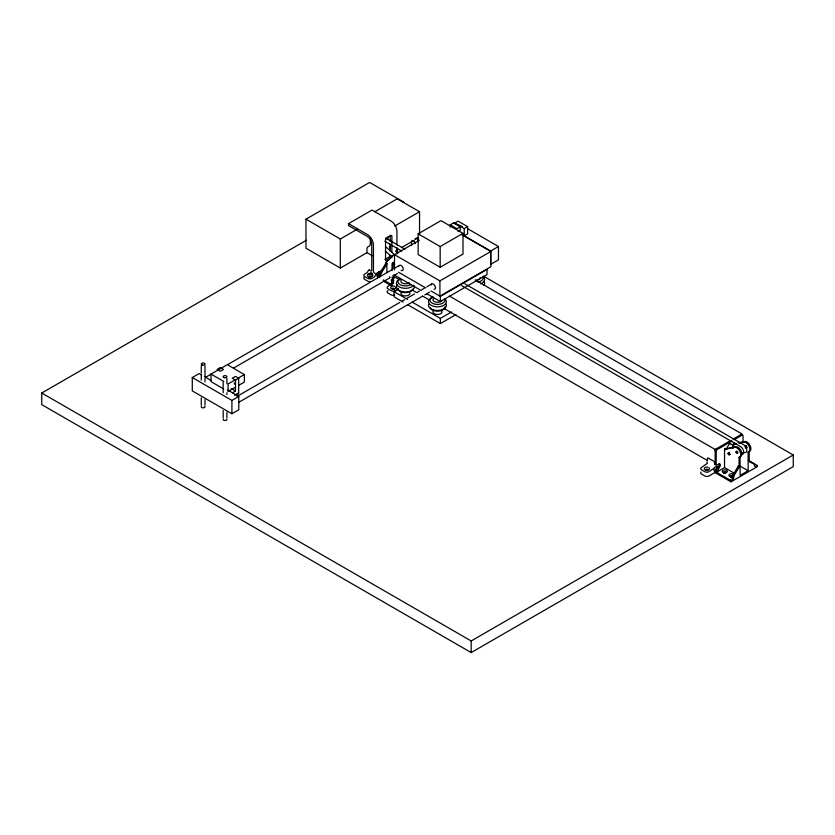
<?xml version="1.0" encoding="UTF-8"?>
<svg xmlns="http://www.w3.org/2000/svg" width="835" height="835" viewBox="0 0 835 835"><rect width="100%" height="100%" fill="white"/><g stroke="black" fill="none" stroke-linecap="round" stroke-linejoin="round"><path stroke-width="1.25" d="M236.816 396.093L238.674 392.878L238.674 378.234L235.47 376.387L232.307 378.224L235.501 380.061L238.674 378.234M726.513 448.708L728.871 444.627A1.513 0.877 -60 0 1 730.385 443.75M377.775 277.909L377.775 276.688A2.693 1.555 -60 0 1 377.41 273.369A2.693 1.555 -60 0 1 380.426 272.293L385.332 264.173A2.244 1.294 -60 0 0 385.833 262.545L392.262 255.823A4.749 2.735 60 0 1 394.402 255.489M381.48 272.909L386.386 264.789A2.244 1.294 -60 0 0 386.887 263.161L386.887 272.648L380.666 276.239A2.693 1.555 -60 0 1 378.067 276.813A2.693 1.555 -60 0 1 378.923 273.348A2.693 1.555 -60 0 1 381.48 272.909L380.426 272.293M734.633 473.414L724.54 467.59L718.319 471.18A2.693 1.555 -60 0 1 715.72 471.754A2.693 1.555 -60 0 1 716.566 468.289A2.693 1.555 -60 0 1 719.133 467.851L719.843 466.671A2.244 1.294 -60 0 0 720.24 464.427A2.244 1.294 -60 0 0 718.758 464.124L717.317 464.959A1.513 0.877 -60 0 1 716.211 464.312L716.211 451.391A1.513 0.877 -60 0 1 717.317 449.46L731.909 441.037M731.773 478.946A2.693 1.555 -60 0 0 732.598 475.616L737.493 467.496A2.244 1.294 -60 0 0 738.004 465.867M717.672 467.287A2.693 1.555 -60 0 0 714.666 467.777A2.693 1.555 -60 0 0 714.917 471.305L714.896 472.547L731.001 481.837L730.969 480.605A2.693 1.555 -60 0 0 733.224 479.008A2.693 1.555 -60 0 0 733.652 476.232L738.558 468.111A2.244 1.294 -60 0 0 739.058 466.483L739.058 457.361A5.532 3.194 60 0 0 740.113 451.704A5.532 3.194 60 0 0 734.685 447.351L726.774 448.948A5.532 3.194 60 0 0 725.636 449.606L724.54 448.98L724.54 467.59M707.266 463.446L701.598 467.402A2.985 1.722 0 0 0 701.598 469.844L704.771 471.681A2.985 1.722 0 0 0 708.998 471.681L714.478 467.944M393.462 282.616L387.983 286.342A2.985 1.722 0 0 0 387.983 288.785L391.156 290.611A2.985 1.722 0 0 0 395.383 290.611L398.368 288.889M368.339 274.016L368.339 274.016A2.797 1.618 0 0 1 371.951 274.193A2.797 1.618 0 0 1 372.253 276.27L372.452 273.233M367.118 252.577L340.315 268.056L305.965 248.225L305.965 219.188L369.634 182.427L403.973 202.258M483.298 276.051L793.25 455.002L793.25 466.629L471.18 652.573L41.75 404.641L41.75 393.024L306.393 240.24M369.446 270.154L370.709 270.874A1.493 0.866 60 0 0 371.763 270.269L371.763 243.872A5.981 3.455 60 0 0 367.536 236.555L348.519 225.575L348.519 223.634L372.024 210.055L391.041 221.045A8.35 4.822 60 0 1 396.949 231.264L396.949 245.093M374.717 211.787L397.199 198.813L419.546 211.714L419.546 234.656M305.965 219.188L340.315 239.008L357.067 229.333M394.819 225.982L419.546 211.714M418.137 233.821L440.964 220.638L462.997 233.362L462.997 254.09L440.17 267.273L418.137 254.55L418.137 233.821L440.17 246.544L462.997 233.362M395.947 250.834L398.191 249.54M401.562 247.588L413.93 240.449M384.925 259.455L389.152 257.013A1.493 0.866 -60 0 0 390.206 255.186M394.485 269.903L394.485 254.654L418.846 240.595M450.201 227.162L450.201 224.824L453.488 222.924L462.256 226.421M385.833 262.545L393.316 255.207A4.749 2.735 60 0 1 395.456 254.873M227.788 390.081L238.789 396.437L238.789 409.787L231.911 413.763L192.28 390.884L192.28 377.535L199.168 373.558L201.371 374.832M369.08 270.018L368.099 270.926A2.985 1.722 -60 0 1 366.273 273.202L364.686 274.11A2.985 1.722 0 0 0 364.686 276.552L367.859 278.389A2.985 1.722 0 0 0 372.086 278.389L373.673 277.47A2.985 1.722 -60 0 0 375.781 273.807L382.336 270.029M458.039 231.587L460.221 230.324L460.221 226.817L456.943 228.717L450.201 224.824M223.811 389.026L211.015 381.637L211.015 374.08L227.287 364.686L244.352 374.529L244.352 382.096L238.925 385.227M206.151 377.023L211.046 374.195M228.164 364.31L370.03 282.407M377.618 278.003L372.086 281.197A2.985 1.722 0 0 1 367.859 281.197L364.686 279.37A2.985 1.722 0 0 1 364.321 277.178M378.829 277.303L377.775 276.688M387.158 272.523L392.043 269.695M394.496 268.286L399.38 265.457M464.229 228.581L467.61 226.629L467.61 233.831L464.229 235.783L464.229 228.581L454.72 223.091L458.102 221.139L467.61 226.629M233.57 368.089L382.774 281.948M385.217 280.539L390.112 277.711M395.007 274.892L397.45 273.473M234.583 380.175L228.08 383.933L228.08 391.49L234.583 387.732M237.839 378.297L244.352 374.529M403.086 302.061L394.047 296.842L394.047 291.655L398.493 289.087M232.474 392.794L235.501 391.051L235.501 380.061M234.541 395.268L238.674 392.878M238.382 395.633L399.819 302.427M402.261 301.017L404.704 299.598M407.156 298.189L414.494 293.951M416.936 292.542L419.379 291.123M421.832 289.714L424.274 288.305M426.716 286.896L431.611 284.067M192.28 377.535L231.911 400.414L238.789 396.437M490.646 251.032L498.464 246.513L498.464 259.862L490.646 264.371L490.646 251.032L462.026 234.51M439.92 280.884L490.844 251.492L490.844 266.741L439.92 296.143L439.92 280.884L394.485 254.654M238.893 402.23L422.343 296.321M424.785 294.912L429.681 292.083M431.058 291.018L440.369 296.394L487.035 269.454L487.035 274.632L440.369 301.581L426.81 293.753M412.125 302.093L440.369 318.396L451.484 311.987M407.605 304.671L440.369 323.583L455.92 314.607M449.387 296.049L715.157 449.491L730.855 440.431M733.047 439.158L741.991 434.002L475.105 279.913M734.153 439.742L742.012 435.202A1.513 0.877 -60 0 1 743.046 435.891L743.046 442.352M724.54 448.98L725.594 448.364L726.69 449A5.532 3.194 60 0 1 727.838 448.343L735.739 446.746A5.532 3.194 60 0 1 741.167 451.088A5.532 3.194 60 0 1 740.113 456.745L740.113 475.355L748.129 470.731L748.129 452.121A5.532 3.194 60 0 0 749.183 446.464A5.532 3.194 60 0 0 743.755 442.112L739.236 443.03M733.61 447.8L733.61 443.74L734.664 443.124L735.76 443.761A5.532 3.194 60.1 0 1 736 443.521M725.636 449.606L726.69 449M733.61 443.74L734.706 444.366L735.76 443.761M739.058 457.361L740.113 456.745M748.129 452.121L749.183 451.505A5.532 3.194 60 0 0 750.237 445.848A5.532 3.194 60 0 0 744.82 441.506L738.036 442.874M715.72 472.067L708.998 475.95A2.985 1.722 0 0 1 704.771 475.95L701.598 474.113A2.985 1.722 0 0 1 701.056 472.109M731.001 481.837L757.241 466.692L757.241 465.471L748.337 460.325M41.75 393.024L471.18 640.956L793.25 455.002M368.204 274.068L371.272 272.554M393.139 262.294L393.097 262.315A1.513 0.877 -60 0 0 392.022 264.215L392.022 270.686M394.151 262.931L394.193 262.91A1.513 0.877 -60 0 0 393.087 264.831M740.895 453.405L745.446 452.486A4.488 2.588 60 0 0 746.709 449.105A4.488 2.588 60 0 0 743.672 444.763L464.792 283.764M715.23 464.208L714.52 462.861A1.43 0.845 61.8 0 0 714.249 461.849L714.228 461.797A1.534 0.918 61.8 0 0 714.05 461.525A1.649 0.981 61.7 0 0 713.727 461.191L708.226 458.008A1.649 0.992 61.7 0 0 708.007 457.977A1.534 0.918 61.7 0 0 707.715 458.029A1.43 0.856 61.5 0 0 707.36 458.728L707.652 459.918M394.517 286.196L393.901 286.092A2.62 1.513 0 0 0 390.665 287.438A2.62 1.513 0 0 0 393.483 289.067A2.62 1.513 0 0 0 395.8 287.198L395.592 286.812M708.143 467.256L707.516 467.162A2.62 1.513 0 0 0 704.281 468.508A2.62 1.513 0 0 0 707.099 470.126A2.62 1.513 0 0 0 709.426 468.258L709.218 467.882M394.496 276.917L399.767 279.882M748.63 461.066L754.59 464.135A2.693 1.555 -60 0 0 755.017 466.431A2.693 1.555 -60 0 0 757.241 465.46L757.168 465.429M754.59 464.135L749.694 461.682A2.244 1.294 -60 0 1 749.183 460.628L749.183 451.505M730.74 480.459L730.082 480.073M730.938 480.584L730.207 480.156M467.652 228.727L498.464 246.513M453.488 222.924L460.221 226.817M462.037 234.854L490.844 251.492M419.076 239.969L416.957 238.758A2.599 1.503 60 0 0 415.266 239.081M385.749 238.132L404.944 249.216M384.841 241.263L401.781 251.043M461.619 285.591L740.509 446.6A4.488 2.588 60 0 1 743.536 450.931A4.488 2.588 60 0 1 742.284 454.313M729.331 443.135L733.339 445.452L733.829 446.537M348.519 223.634L367.536 234.614A8.35 4.822 60 0 1 373.443 244.843L373.443 271.239A1.493 0.866 60 0 0 374.498 273.066L375.781 273.807M395.79 251.314L397.867 252.525A2.985 1.722 -60 0 0 397.888 252.89M739.236 465.586L748.129 470.731M372.347 255.76L366.972 252.661L366.972 248.632A1.493 0.866 -60 0 1 368.026 246.795L369.289 246.074A1.493 0.866 -60 0 0 370.343 244.237L370.343 239.134M398.566 272.262L425.683 287.918M394.047 274.84L421.164 290.496M412.229 290.089L416.728 292.699M422.364 295.945L429.117 299.848M443.761 308.303L707.276 460.44M719.133 467.851L718.079 467.235L718.789 466.055A2.244 1.294 -60 0 0 719.175 463.822M732.598 475.616L733.652 476.232M383.317 279.892L392.293 285.069M714.896 471.326L731.001 480.616M383.15 281.009L390.665 285.351M394.047 291.655L407.605 299.483M211.015 374.08L223.811 381.47M231.17 388.557L235.501 391.051M204.669 376.742L211.276 380.551M385.676 246.701L395.153 255.228M385.352 251.084L391.98 257.055M732.775 448.207L732.775 445.921A2.369 1.367 -60 0 0 732.285 444.836M715.157 449.491L715.157 464.991M707.068 461.609L707.068 462.673M471.18 640.956L471.18 652.573M440.369 296.394L440.369 301.581M440.369 318.396L440.369 323.583M440.17 246.544L440.17 267.273M411.519 245.448L411.519 241.816A2.693 1.555 60 0 1 413.241 240.626A2.693 1.555 60 0 1 415.287 243.58M396.949 247.609L396.949 253.892M393.087 263.547L393.087 268.713M393.087 275.164L393.087 279.047M391.886 252.41L391.886 236.201A1.493 0.866 -60 0 0 390.832 235.595L386.605 238.038A1.493 0.866 -60 0 0 385.54 239.864L385.54 259.81A1.493 0.866 -60 0 0 386.605 260.426L390.832 257.984A1.493 0.866 -60 0 0 391.886 256.157M390.206 235.24L390.206 241.472M390.206 243.966L390.206 251.439M340.315 239.008L340.315 268.056M231.911 400.414L231.911 413.763M226.922 378.505L226.922 383.849M226.922 392.742L226.922 394.527M226.922 412.313L226.922 417.657M223.185 382.044L223.185 387.388M223.185 389.162L223.185 392.721M223.185 410.517L223.185 417.636M205.003 365.834L205.003 376.512M205.003 378.297L205.003 381.845M205.003 399.641L205.003 404.985M201.266 365.855L201.266 372.974M201.266 374.758L201.266 380.092M201.266 397.888L201.266 405.006M234.238 382.827A1.117 0.647 60 0 1 234.228 384.11M226.734 418.961A1.868 1.075 0 0 1 225.012 420.506A1.868 1.075 0 0 1 223.404 418.919M204.659 406.154A1.868 1.075 0 0 1 204.356 407.584A1.868 1.075 0 0 1 201.851 407.553A1.868 1.075 0 0 1 201.652 406.113M483.914 281.197A8.966 5.177 0 0 1 483.914 285.309M483.068 276.656A8.966 5.177 0 0 1 480.762 283.858M482.985 277.136A7.473 4.311 0 0 1 477.996 282.157M446.245 304.264A8.966 5.177 0 0 1 437.467 310.495A8.966 5.177 0 0 1 428.689 304.264M444.94 306.821A7.473 4.311 0 0 1 438.302 311.152A7.473 4.311 0 0 1 430.171 307.781M445.692 299.608A8.966 5.177 0 0 1 441.298 306.341A8.966 5.177 0 0 1 429.493 304.023A8.966 5.177 0 0 1 433.114 297.135M444.617 298.867A7.473 4.311 0 0 1 440.556 304.044A7.473 4.311 0 0 1 431.121 302.395A7.473 4.311 0 0 1 432.728 296.78M414.181 285.747A8.966 5.177 0 0 1 404.495 291.958A8.966 5.177 0 0 1 397.178 284.756M412.74 289.181A7.473 4.311 0 0 1 405.476 292.667A7.473 4.311 0 0 1 398.107 289.265M413.628 285.205A8.966 5.177 0 0 1 399.704 287.146A8.966 5.177 0 0 1 400.32 278.88M411.112 284.391A7.473 4.311 0 0 1 400.341 284.777A7.473 4.311 0 0 1 400.122 278.556M441.224 310.411A4.509 2.599 0 0 1 440.4 313.824A4.509 2.599 0 0 1 434.43 313.772A4.509 2.599 0 0 1 433.783 310.349M409.578 292.354A4.509 2.599 0 0 1 405.319 295.934A4.509 2.599 0 0 1 401.291 292.271M480.198 277.585A4.509 2.599 0 0 1 477.119 280.101M476.681 280.174A4.509 2.599 0 0 1 476.232 280.216M441.903 300.172A4.509 2.599 0 0 1 435.776 302.113A4.509 2.599 0 0 1 433.709 298.262M409.16 282.627A4.509 2.599 0 0 1 403.295 283.493A4.509 2.599 0 0 1 401.228 280.205M399.067 266.041A2.985 1.722 60 0 1 401.51 265.77A2.985 1.722 60 0 1 403.19 269.381A2.985 1.722 60 0 1 401.092 270.363M431.434 284.338A2.985 1.722 60 0 1 434.91 285.831A2.985 1.722 60 0 1 434.023 289.234M431.225 285.006A2.985 1.722 60 0 1 431.298 284.651M379.727 273.327A1.493 0.866 -60 0 1 378.704 275.446M378.119 273.546A1.493 0.866 -60 0 1 378.704 273.003M369.174 277.69A1.117 0.647 0 0 1 370.761 277.69M369.07 269.997A1.493 0.898 62.7 0 1 369.446 270.123M390.488 248.339A1.159 0.668 60 0 1 389.34 246.816A1.159 0.668 60 0 1 390.467 246.586M388.045 236.608A8.59 4.958 60 0 1 387.252 239.614M716.847 467.955A1.493 0.866 -60 0 1 716.879 468.247M716.806 468.727A1.493 0.866 -60 0 1 716.023 469.938M740.958 434.597A1.513 0.877 -60 0 1 741.991 435.286M715.157 450.775A1.513 0.877 -60 0 1 716.263 448.854M716.054 464.458A1.513 0.877 -60 0 1 715.157 463.707M733.673 476.065A2.62 1.513 0 0 1 729.654 476.263A2.62 1.513 0 0 1 730.082 473.956A2.62 1.513 0 0 1 733.934 474.624M734.706 444.366A5.532 3.194 60.1 0 1 735.854 443.709M724.07 473.038A1.117 0.647 0 0 1 723.976 472.099A1.117 0.647 0 0 1 725.605 472.099A1.117 0.647 0 0 1 725.511 473.038M745.154 446.308A1.2 0.689 60 0 1 746.594 446.871A1.2 0.689 60 0 1 746.093 448.165M745.791 447.988A1.2 0.689 60 0 1 745.237 447.247M737.754 447.654A1.2 0.689 60 0 1 738.297 447.998M738.578 448.374A1.2 0.689 60 0 1 738.766 448.812M746.928 447.435A1.2 0.689 60 0 1 746.406 445.472M737.691 452.549A1.2 0.689 60 0 1 737.086 451.349M730.197 454.428A1.2 0.689 60 0 1 729.362 452.32M393.744 277.658A1.43 0.856 61.7 0 1 394.464 276.928M392.607 289.307A1.117 0.647 0 0 1 392.44 288.346A1.117 0.647 0 0 1 394.099 288.346A1.117 0.647 0 0 1 393.922 289.307M394.621 295.193A2.985 1.722 0 0 1 391.156 294.88L387.983 293.054A2.985 1.722 0 0 1 387.983 290.611M415.089 239.394A2.693 1.555 60 0 1 416.759 238.57A2.693 1.555 60 0 1 418.721 241.054M392.69 281.854A1.493 0.866 -60 0 1 392.951 281.583M393.765 278.566A1.513 0.877 -60 0 1 393.087 277.763A1.513 0.877 -60 0 1 392.022 277.147M389.715 276.677A2.62 1.513 0 0 1 389.559 276.969M392.867 281.666A2.62 1.513 0 0 1 391.312 279.986A2.62 1.513 0 0 1 393.849 278.765M393.118 283.493A2.693 1.555 -60 0 1 393.661 282.428M391.939 284.965A2.693 1.555 -60 0 1 391.521 282.606A2.693 1.555 -60 0 1 393.577 280.247M393.243 280.957A1.117 0.647 0 0 1 393.65 280.863M392.847 281.541A1.117 0.647 0 0 1 392.753 281.28M392.899 280.967A1.117 0.647 0 0 1 393.65 280.643M416.748 238.507A2.599 1.503 60 0 1 418.544 237.839M220.283 367.619L217.11 369.446L220.315 371.293L223.477 369.467L220.283 367.619M224.01 377.618A1.868 1.075 0 0 0 226.911 376.783A1.868 1.075 0 0 0 224.218 375.75A1.868 1.075 0 0 0 224.01 377.618M202.101 364.968A1.868 1.075 0 0 0 205.003 364.133A1.868 1.075 0 0 0 202.31 363.1A1.868 1.075 0 0 0 202.101 364.968M368.329 276.51A2.62 1.513 0 0 0 372.556 275.571A2.62 1.513 0 0 0 369.039 273.922A2.62 1.513 0 0 0 368.329 276.51M369.268 277.053A1.117 0.647 0 0 0 371.074 276.656A1.117 0.647 0 0 0 369.571 275.947A1.117 0.647 0 0 0 369.268 277.053M717.411 470.992A1.493 0.866 -60 0 0 718.319 468.633A1.493 0.866 -60 0 0 716.493 469.688A1.493 0.866 -60 0 0 717.411 470.992M723.465 472.62A2.62 1.513 0 0 0 727.41 471.337A2.62 1.513 0 0 0 723.507 470.011A2.62 1.513 0 0 0 723.465 472.62M730.865 476.952A1.117 0.647 0 0 0 732.639 476.493A1.117 0.647 0 0 0 731.063 475.835A1.117 0.647 0 0 0 730.865 476.952M730.865 476.743A1.117 0.647 0 0 0 732.639 476.284A1.117 0.647 0 0 0 731.063 475.626A1.117 0.647 0 0 0 730.865 476.743M724.227 472.892A1.117 0.647 0 0 0 725.918 472.328A1.117 0.647 0 0 0 724.227 471.775A1.117 0.647 0 0 0 724.227 472.892M736.053 452.142A1.2 0.689 60 0 0 737.472 453.395A1.2 0.689 60 0 0 737.086 451.537A1.2 0.689 60 0 0 736.053 452.142M728.078 453.635A1.2 0.689 60 0 0 729.446 455.023A1.2 0.689 60 0 0 729.205 453.228A1.2 0.689 60 0 0 728.078 453.635M706.212 470.366A1.117 0.647 0 0 0 707.996 469.928A1.117 0.647 0 0 0 706.452 469.249A1.117 0.647 0 0 0 706.212 470.366M379.758 276.051A1.493 0.866 -60 0 0 380.677 273.692A1.493 0.866 -60 0 0 378.85 274.757A1.493 0.866 -60 0 0 379.758 276.051"/></g></svg>
